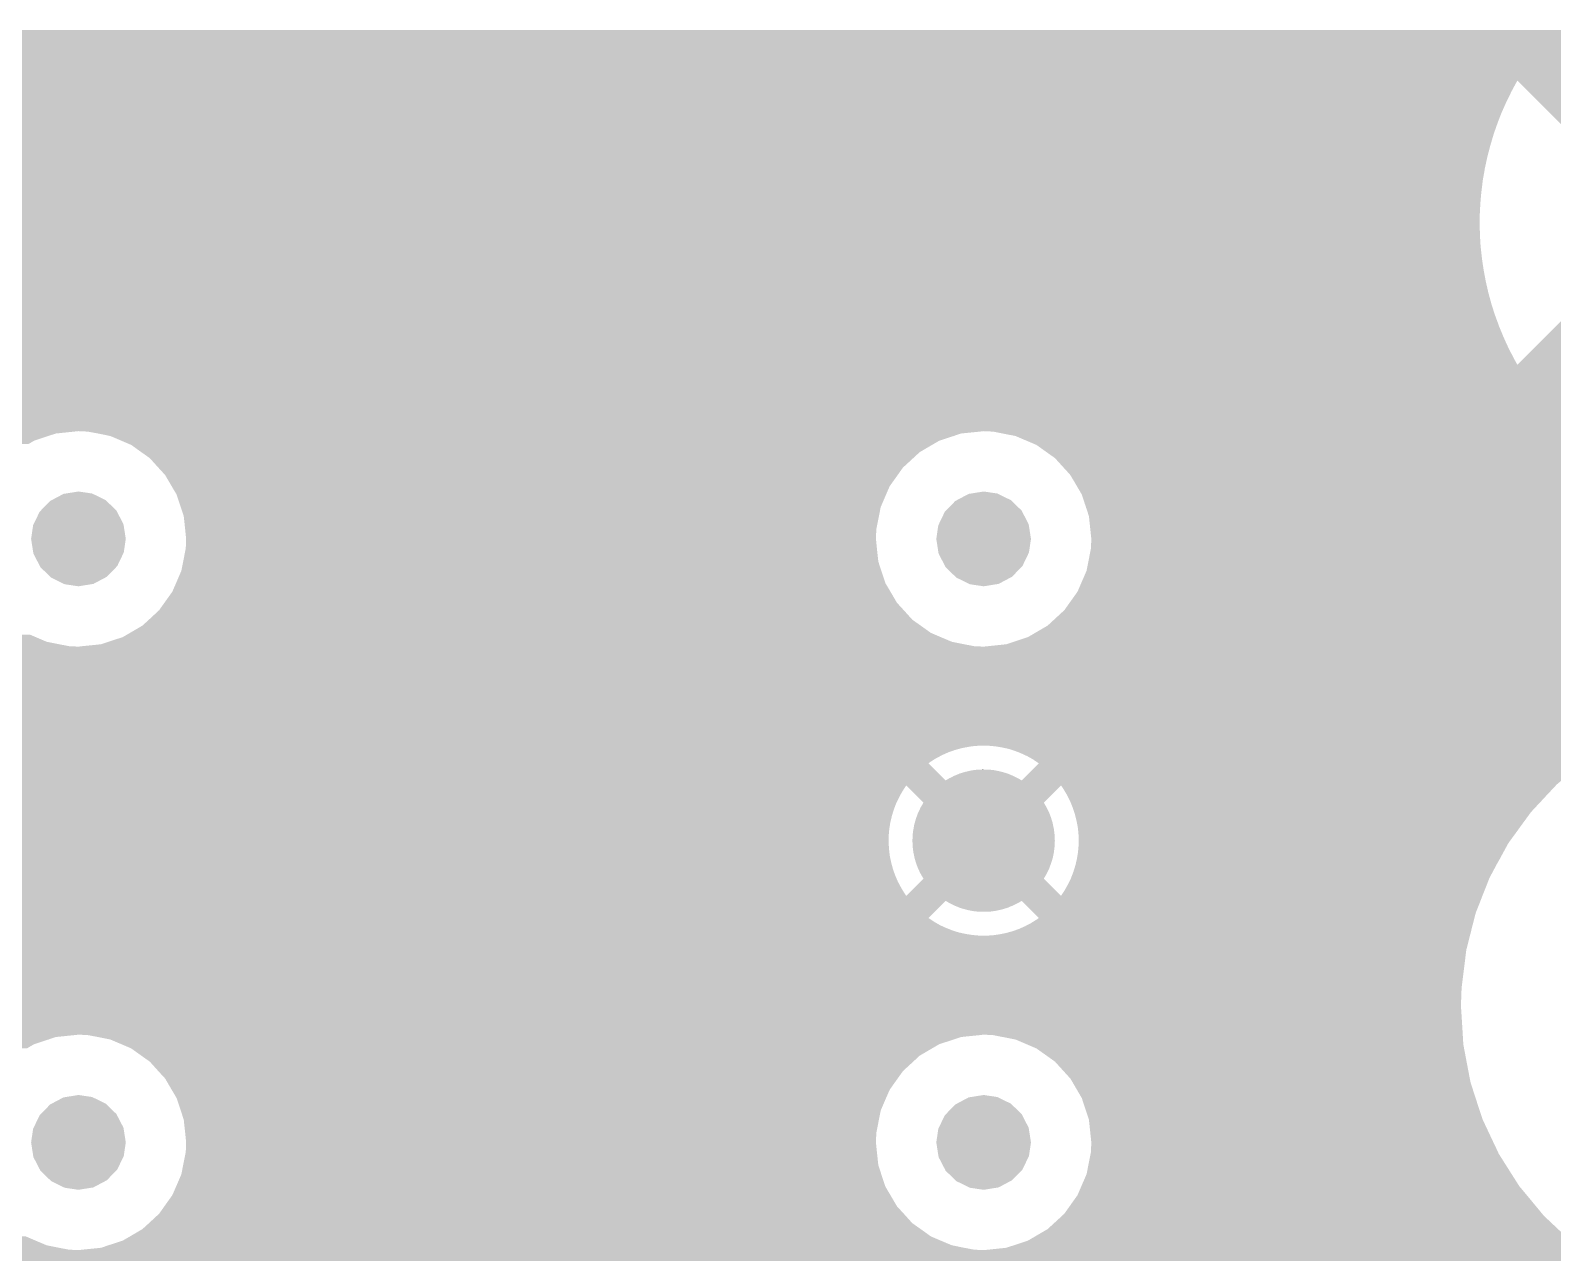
# Model space of a CAD drawing. Extents: x 295 to 953, y 10 to 290.
# Drawn here: x 717.23 to 730.05, y 140.17 to 150.48 of the extents above; entities that cross this region are included whole.
import ezdxf

# ---------------------------------------------------------------- set-up
doc = ezdxf.new("R2010")
doc.units = 0
doc.header["$LTSCALE"] = 5
doc.header["$MEASUREMENT"] = 0
doc.layers.add('FROMC1', color=7, linetype='CONTINUOUS')

msp = doc.modelspace()

# ---------------------------------------------------------------- linework, layer by layer
at = {"layer": 'FROMC1'}
for points in [[(583.018, 150.475), (583.018, 150.485), (755.738, 150.475), (755.738, 150.485)], [(635.126, 150.442), (635.104, 150.475), (755.738, 150.442), (755.738, 150.475)], [(635.155, 150.393), (635.126, 150.442), (755.738, 150.393), (755.738, 150.442)], [(635.181, 150.342), (635.155, 150.393), (755.738, 150.342), (755.738, 150.393)], [(635.202, 150.289), (635.181, 150.342), (755.738, 150.289), (755.738, 150.342)], [(635.205, 150.282), (635.202, 150.289), (755.738, 150.282), (755.738, 150.289)], [(691.682, 150.278), (691.603, 150.282), (755.738, 150.278), (755.738, 150.282)], [(691.871, 150.241), (691.682, 150.278), (755.738, 150.241), (755.738, 150.278)], [(692.047, 150.166), (691.871, 150.241), (755.738, 150.166), (755.738, 150.241)], [(692.197, 150.059), (692.047, 150.166), (755.738, 150.059), (755.738, 150.166)], [(692.203, 150.055), (692.197, 150.059), (729.749, 150.055), (729.751, 150.059)], [(692.278, 149.972), (692.203, 150.055), (729.704, 149.972), (729.749, 150.055)], [(730.223, 149.587), (729.751, 150.059), (733.47, 149.587), (733.941, 150.059)], [(692.332, 149.913), (692.278, 149.972), (729.675, 149.913), (729.704, 149.972)], [(692.35, 149.883), (692.332, 149.913), (729.66, 149.883), (729.675, 149.913)], [(692.403, 149.793), (692.35, 149.883), (729.62, 149.793), (729.66, 149.883)], [(692.429, 149.748), (692.403, 149.793), (729.602, 149.748), (729.62, 149.793)], [(692.445, 149.701), (692.429, 149.748), (729.584, 149.701), (729.602, 149.748)], [(692.475, 149.607), (692.445, 149.701), (729.551, 149.607), (729.584, 149.701)], [(692.489, 149.566), (692.475, 149.607), (729.539, 149.566), (729.551, 149.607)], [(692.495, 149.512), (692.489, 149.566), (729.523, 149.512), (729.539, 149.566)], [(692.505, 149.416), (692.495, 149.512), (729.498, 149.416), (729.523, 149.512)], [(692.509, 149.375), (692.505, 149.416), (729.489, 149.375), (729.498, 149.416)], [(692.491, 149.222), (692.506, 149.295), (729.46, 149.222), (729.473, 149.295)], [(692.506, 149.295), (692.507, 149.32), (729.473, 149.295), (729.477, 149.32)], [(692.507, 149.32), (692.509, 149.375), (729.477, 149.32), (729.489, 149.375)], [(692.472, 149.124), (692.491, 149.222), (729.448, 149.124), (729.46, 149.222)], [(692.393, 148.931), (692.434, 149.025), (729.434, 148.931), (729.439, 149.025)], [(692.434, 149.025), (692.469, 149.107), (729.439, 149.025), (729.446, 149.107)], [(692.469, 149.107), (692.472, 149.124), (729.446, 149.107), (729.448, 149.124)], [(692.344, 148.862), (692.39, 148.926), (729.433, 148.862), (729.434, 148.926)], [(692.39, 148.926), (692.393, 148.931), (729.434, 148.926), (729.434, 148.931)], [(692.269, 148.763), (692.282, 148.775), (729.435, 148.763), (729.435, 148.775)], [(692.282, 148.775), (692.344, 148.862), (729.435, 148.775), (729.433, 148.862)], [(692.005, 148.566), (692.141, 148.645), (729.452, 148.566), (729.443, 148.645)], [(692.141, 148.645), (692.161, 148.664), (729.443, 148.645), (729.441, 148.664)], [(692.161, 148.664), (692.269, 148.763), (729.441, 148.664), (729.435, 148.763)], [(691.793, 148.488), (691.975, 148.548), (729.463, 148.488), (729.454, 148.548)], [(691.975, 148.548), (692.005, 148.566), (729.454, 148.548), (729.452, 148.566)], [(670.875, 148.37), (670.843, 148.468), (729.484, 148.37), (729.466, 148.468)], [(691.603, 148.468), (691.793, 148.488), (729.466, 148.468), (729.463, 148.488)], [(670.899, 148.296), (670.875, 148.37), (729.501, 148.296), (729.484, 148.37)], [(670.901, 148.274), (670.899, 148.296), (729.506, 148.274), (729.501, 148.296)], [(670.912, 148.178), (670.901, 148.274), (729.532, 148.178), (729.506, 148.274)], [(670.919, 148.105), (670.912, 148.178), (729.555, 148.105), (729.532, 148.178)], [(729.751, 147.665), (730.223, 148.137), (733.941, 147.665), (733.47, 148.137)], [(670.909, 147.991), (670.916, 148.025), (729.596, 147.991), (729.584, 148.025)], [(670.916, 148.025), (670.918, 148.084), (729.584, 148.025), (729.562, 148.084)], [(670.918, 148.084), (670.919, 148.105), (729.562, 148.084), (729.555, 148.105)], [(670.879, 147.837), (670.891, 147.899), (729.662, 147.837), (729.634, 147.899)], [(670.891, 147.899), (670.909, 147.991), (729.634, 147.899), (729.596, 147.991)], [(670.829, 147.721), (670.867, 147.809), (729.72, 147.721), (729.675, 147.809)], [(670.867, 147.809), (670.879, 147.837), (729.675, 147.809), (729.662, 147.837)], [(670.759, 147.598), (670.789, 147.64), (755.738, 147.598), (755.738, 147.64)], [(670.789, 147.64), (670.801, 147.658), (752.546, 147.64), (752.534, 147.658)], [(670.801, 147.658), (670.803, 147.661), (752.534, 147.658), (752.532, 147.661)], [(670.803, 147.661), (670.805, 147.665), (752.532, 147.661), (752.53, 147.665)], [(670.805, 147.665), (670.829, 147.721), (729.751, 147.665), (729.72, 147.721)], [(670.636, 147.454), (670.692, 147.505), (752.733, 147.454), (752.784, 147.505)], [(670.692, 147.505), (670.759, 147.598), (752.784, 147.505), (752.877, 147.598)], [(670.759, 147.598), (670.759, 147.598), (752.877, 147.598), (752.878, 147.598)], [(670.506, 147.349), (670.542, 147.37), (752.935, 147.349), (752.882, 147.37)], [(670.542, 147.37), (670.551, 147.375), (752.882, 147.37), (752.87, 147.375)], [(670.551, 147.375), (670.572, 147.394), (752.87, 147.375), (752.83, 147.394)], [(670.572, 147.394), (670.602, 147.422), (752.83, 147.394), (752.781, 147.422)], [(670.602, 147.422), (670.636, 147.454), (752.781, 147.422), (752.733, 147.454)], [(670.203, 147.218), (670.264, 147.239), (731.101, 147.218), (731.121, 147.239)], [(670.264, 147.239), (670.385, 147.278), (755.738, 147.239), (755.738, 147.278)], [(670.385, 147.278), (670.431, 147.305), (755.738, 147.278), (755.738, 147.305)], [(670.431, 147.305), (670.432, 147.306), (753.215, 147.305), (753.158, 147.306)], [(670.432, 147.306), (670.441, 147.311), (753.158, 147.306), (753.101, 147.311)], [(670.441, 147.311), (670.456, 147.32), (753.101, 147.311), (753.045, 147.32)], [(670.456, 147.32), (670.478, 147.332), (753.045, 147.32), (752.989, 147.332)], [(670.478, 147.332), (670.506, 147.349), (752.989, 147.332), (752.935, 147.349)], [(663.844, 147.087), (663.853, 147.107), (717.447, 147.087), (717.638, 147.107)], [(663.853, 147.107), (663.892, 147.198), (730.989, 147.107), (731.081, 147.198)], [(670.013, 147.198), (670.203, 147.218), (731.081, 147.198), (731.101, 147.218)], [(717.717, 147.103), (717.638, 147.107), (725.224, 147.103), (725.258, 147.107)], [(717.803, 147.087), (717.717, 147.103), (725.067, 147.087), (725.224, 147.103)], [(725.337, 147.103), (725.258, 147.107), (730.986, 147.103), (730.989, 147.107)], [(725.526, 147.066), (725.337, 147.103), (730.949, 147.066), (730.986, 147.103)], [(663.8, 147), (663.818, 147.026), (717.219, 147), (717.264, 147.026)], [(663.818, 147.027), (663.844, 147.087), (717.265, 147.027), (717.447, 147.087)], [(663.818, 147.026), (663.818, 147.027), (717.264, 147.026), (717.265, 147.027)], [(717.906, 147.066), (717.803, 147.087), (725.005, 147.066), (725.067, 147.087)], [(717.998, 147.027), (717.906, 147.066), (724.885, 147.027), (725.005, 147.066)], [(718.082, 146.991), (717.998, 147.027), (724.823, 146.991), (724.885, 147.027)], [(718.167, 146.93), (718.082, 146.991), (724.719, 146.93), (724.823, 146.991)], [(725.702, 146.991), (725.526, 147.066), (730.873, 146.991), (730.949, 147.066)], [(725.858, 146.88), (725.702, 146.991), (730.762, 146.88), (730.873, 146.991)], [(718.238, 146.88), (718.167, 146.93), (724.665, 146.88), (724.719, 146.93)], [(718.31, 146.8), (718.238, 146.88), (724.578, 146.8), (724.665, 146.88)], [(725.961, 146.767), (725.858, 146.88), (730.649, 146.767), (730.762, 146.88)], [(718.367, 146.738), (718.31, 146.8), (724.534, 146.738), (724.578, 146.8)], [(718.422, 146.644), (718.367, 146.738), (724.467, 146.644), (724.534, 146.738)], [(725.987, 146.738), (725.961, 146.767), (730.702, 146.738), (730.649, 146.767)], [(725.998, 146.719), (725.987, 146.738), (730.736, 146.719), (730.702, 146.738)], [(726.024, 146.676), (725.998, 146.719), (730.825, 146.676), (730.736, 146.719)], [(717.532, 146.582), (717.638, 146.599), (717.753, 146.582), (717.638, 146.599)], [(718.464, 146.573), (718.422, 146.644), (724.436, 146.573), (724.467, 146.644)], [(725.152, 146.582), (725.258, 146.599), (725.373, 146.582), (725.258, 146.599)], [(726.047, 146.636), (726.024, 146.676), (730.916, 146.636), (730.825, 146.676)], [(726.069, 146.599), (726.047, 146.636), (731.008, 146.599), (730.916, 146.636)], [(726.084, 146.573), (726.069, 146.599), (731.084, 146.573), (731.008, 146.599)], [(717.32, 146.438), (717.4, 146.52), (717.958, 146.438), (717.873, 146.52)], [(717.4, 146.52), (717.412, 146.526), (717.873, 146.52), (717.867, 146.526)], [(717.412, 146.526), (717.512, 146.579), (717.867, 146.526), (717.759, 146.579)], [(717.512, 146.579), (717.532, 146.582), (717.759, 146.579), (717.753, 146.582)], [(718.499, 146.468), (718.464, 146.573), (724.391, 146.468), (724.436, 146.573)], [(718.524, 146.391), (718.499, 146.468), (724.376, 146.391), (724.391, 146.468)], [(724.94, 146.438), (725.02, 146.52), (725.578, 146.438), (725.493, 146.52)], [(725.02, 146.52), (725.032, 146.526), (725.493, 146.52), (725.487, 146.526)], [(725.032, 146.526), (725.132, 146.579), (725.487, 146.526), (725.379, 146.579)], [(725.132, 146.579), (725.152, 146.582), (725.379, 146.579), (725.373, 146.582)], [(726.086, 146.567), (726.084, 146.573), (731.101, 146.567), (731.084, 146.573)], [(726.096, 146.538), (726.086, 146.567), (731.196, 146.538), (731.101, 146.567)], [(726.104, 146.513), (726.096, 146.538), (731.292, 146.513), (731.196, 146.538)], [(726.11, 146.493), (726.104, 146.513), (731.389, 146.493), (731.292, 146.513)], [(726.116, 146.476), (726.11, 146.493), (731.486, 146.476), (731.389, 146.493)], [(726.12, 146.463), (726.116, 146.476), (731.585, 146.463), (731.486, 146.476)], [(726.123, 146.454), (726.12, 146.463), (731.683, 146.454), (731.585, 146.463)], [(717.261, 146.325), (717.311, 146.429), (718.016, 146.325), (717.962, 146.429)], [(717.311, 146.429), (717.32, 146.438), (717.962, 146.429), (717.958, 146.438)], [(718.536, 146.28), (718.524, 146.391), (724.354, 146.28), (724.376, 146.391)], [(724.881, 146.325), (724.931, 146.429), (725.636, 146.325), (725.582, 146.429)], [(724.931, 146.429), (724.94, 146.438), (725.582, 146.429), (725.578, 146.438)], [(726.125, 146.45), (726.123, 146.454), (731.782, 146.45), (731.683, 146.454)], [(726.125, 146.449), (726.125, 146.45), (731.881, 146.449), (731.782, 146.45)], [(726.144, 146.391), (726.125, 146.449), (755.738, 146.391), (755.738, 146.449)], [(726.164, 146.2), (726.144, 146.391), (755.738, 146.2), (755.738, 146.391)], [(717.239, 146.2), (717.256, 146.315), (718.036, 146.2), (718.018, 146.315)], [(717.256, 146.315), (717.261, 146.325), (718.018, 146.315), (718.016, 146.325)], [(718.544, 146.2), (718.536, 146.28), (724.351, 146.2), (724.354, 146.28)], [(724.859, 146.2), (724.876, 146.315), (725.656, 146.2), (725.638, 146.315)], [(724.876, 146.315), (724.881, 146.325), (725.638, 146.315), (725.636, 146.325)], [(717.257, 146.085), (717.239, 146.2), (718.019, 146.085), (718.036, 146.2)], [(717.259, 146.075), (717.257, 146.085), (718.014, 146.075), (718.019, 146.085)], [(717.313, 145.971), (717.259, 146.075), (717.964, 145.971), (718.014, 146.075)], [(718.519, 146.009), (718.541, 146.12), (724.371, 146.009), (724.359, 146.12)], [(718.541, 146.12), (718.544, 146.2), (724.359, 146.12), (724.351, 146.2)], [(724.877, 146.085), (724.859, 146.2), (725.639, 146.085), (725.656, 146.2)], [(724.879, 146.075), (724.877, 146.085), (725.634, 146.075), (725.639, 146.085)], [(724.933, 145.971), (724.879, 146.075), (725.584, 145.971), (725.634, 146.075)], [(726.124, 145.932), (726.161, 146.12), (755.738, 145.932), (755.738, 146.12)], [(726.161, 146.12), (726.164, 146.2), (755.738, 146.12), (755.738, 146.2)], [(717.317, 145.962), (717.313, 145.971), (717.955, 145.962), (717.964, 145.971)], [(717.402, 145.88), (717.317, 145.962), (717.875, 145.88), (717.955, 145.962)], [(718.504, 145.932), (718.519, 146.009), (724.396, 145.932), (724.371, 146.009)], [(724.937, 145.962), (724.933, 145.971), (725.575, 145.962), (725.584, 145.971)], [(725.022, 145.88), (724.937, 145.962), (725.495, 145.88), (725.575, 145.962)], [(717.408, 145.874), (717.402, 145.88), (717.863, 145.874), (717.875, 145.88)], [(717.516, 145.821), (717.408, 145.874), (717.763, 145.821), (717.863, 145.874)], [(717.523, 145.818), (717.516, 145.821), (717.743, 145.818), (717.763, 145.821)], [(717.638, 145.801), (717.523, 145.818), (717.638, 145.801), (717.743, 145.818)], [(718.428, 145.756), (718.459, 145.827), (724.473, 145.756), (724.431, 145.827)], [(718.459, 145.827), (718.504, 145.932), (724.431, 145.827), (724.396, 145.932)], [(725.028, 145.874), (725.022, 145.88), (725.483, 145.874), (725.495, 145.88)], [(725.136, 145.821), (725.028, 145.874), (725.383, 145.821), (725.483, 145.874)], [(725.143, 145.818), (725.136, 145.821), (725.363, 145.818), (725.383, 145.821)], [(725.258, 145.801), (725.143, 145.818), (725.258, 145.801), (725.363, 145.818)], [(726.048, 145.756), (726.124, 145.932), (755.738, 145.756), (755.738, 145.932)], [(718.361, 145.662), (718.428, 145.756), (724.528, 145.662), (724.473, 145.756)], [(725.937, 145.6), (726.048, 145.756), (755.738, 145.6), (755.738, 145.756)], [(718.231, 145.52), (718.317, 145.6), (724.657, 145.52), (724.585, 145.6)], [(718.317, 145.6), (718.361, 145.662), (724.585, 145.6), (724.528, 145.662)], [(725.796, 145.47), (725.937, 145.6), (755.738, 145.47), (755.738, 145.6)], [(718.072, 145.409), (718.176, 145.47), (724.813, 145.409), (724.728, 145.47)], [(718.176, 145.47), (718.231, 145.52), (724.728, 145.47), (724.657, 145.52)], [(725.63, 145.373), (725.796, 145.47), (755.738, 145.373), (755.738, 145.47)], [(659.891, 145.362), (659.869, 145.395), (717.304, 145.362), (717.228, 145.395)], [(659.908, 145.334), (659.891, 145.362), (717.37, 145.334), (717.304, 145.362)], [(659.92, 145.313), (659.908, 145.334), (717.476, 145.313), (717.37, 145.334)], [(659.928, 145.297), (659.92, 145.313), (717.558, 145.297), (717.476, 145.313)], [(717.671, 145.297), (717.828, 145.313), (725.178, 145.297), (725.093, 145.313)], [(717.828, 145.313), (717.89, 145.334), (725.093, 145.313), (724.99, 145.334)], [(717.89, 145.334), (718.01, 145.373), (724.99, 145.334), (724.897, 145.373)], [(718.01, 145.373), (718.072, 145.409), (724.897, 145.373), (724.813, 145.409)], [(725.258, 145.293), (725.448, 145.313), (755.738, 145.293), (755.738, 145.313)], [(725.448, 145.313), (725.63, 145.373), (755.738, 145.313), (755.738, 145.373)], [(659.93, 145.293), (659.928, 145.297), (717.638, 145.293), (717.558, 145.297)], [(659.946, 145.262), (659.93, 145.293), (755.738, 145.262), (755.738, 145.293)], [(659.967, 145.209), (659.946, 145.262), (755.738, 145.209), (755.738, 145.262)], [(659.985, 145.155), (659.967, 145.209), (755.738, 145.155), (755.738, 145.209)], [(717.638, 145.293), (717.671, 145.297), (725.258, 145.293), (725.178, 145.297)], [(659.999, 145.1), (659.985, 145.155), (755.738, 145.1), (755.738, 145.155)], [(660.01, 145.044), (659.999, 145.1), (755.738, 145.044), (755.738, 145.1)], [(660.016, 144.987), (660.01, 145.044), (755.738, 144.987), (755.738, 145.044)], [(660.018, 144.93), (660.016, 144.987), (755.738, 144.93), (755.738, 144.987)], [(660.017, 144.891), (660.018, 144.93), (755.738, 144.891), (755.738, 144.93)], [(660.003, 144.777), (660.009, 144.813), (731.336, 144.777), (731.524, 144.813)], [(660.009, 144.813), (660.012, 144.833), (731.524, 144.813), (731.846, 144.833)], [(660.012, 144.834), (660.017, 144.891), (755.738, 144.834), (755.738, 144.891)], [(660.012, 144.833), (660.012, 144.834), (755.738, 144.833), (755.738, 144.834)], [(659.968, 144.653), (659.973, 144.667), (730.899, 144.653), (730.944, 144.667)], [(659.973, 144.667), (659.99, 144.722), (730.944, 144.667), (731.112, 144.722)], [(659.99, 144.722), (659.997, 144.753), (731.112, 144.722), (731.207, 144.753)], [(659.997, 144.753), (660.003, 144.777), (731.207, 144.753), (731.336, 144.777)], [(659.93, 144.567), (659.953, 144.614), (730.717, 144.567), (730.818, 144.614)], [(659.953, 144.614), (659.968, 144.653), (730.818, 144.614), (730.899, 144.653)], [(713.907, 144.563), (713.828, 144.567), (730.709, 144.563), (730.717, 144.567)], [(714.096, 144.526), (713.907, 144.563), (730.631, 144.526), (730.709, 144.563)], [(714.122, 144.515), (714.096, 144.526), (730.607, 144.515), (730.631, 144.526)], [(714.25, 144.46), (714.122, 144.515), (730.52, 144.46), (730.607, 144.515)], [(714.258, 144.457), (714.25, 144.46), (725.183, 144.457), (725.24, 144.46)], [(714.272, 144.451), (714.258, 144.457), (725.137, 144.451), (725.183, 144.457)], [(714.273, 144.449), (714.272, 144.451), (725.127, 144.449), (725.137, 144.451)], [(714.289, 144.438), (714.273, 144.449), (725.071, 144.438), (725.127, 144.449)], [(714.311, 144.423), (714.289, 144.438), (725.016, 144.423), (725.071, 144.438)], [(714.338, 144.404), (714.311, 144.423), (724.962, 144.404), (725.016, 144.423)], [(725.297, 144.459), (725.24, 144.46), (730.519, 144.459), (730.52, 144.46)], [(725.354, 144.454), (725.297, 144.459), (730.511, 144.454), (730.519, 144.459)], [(725.41, 144.445), (725.354, 144.454), (730.497, 144.445), (730.511, 144.454)], [(725.466, 144.433), (725.41, 144.445), (730.477, 144.433), (730.497, 144.445)], [(725.52, 144.416), (725.466, 144.433), (730.451, 144.416), (730.477, 144.433)], [(725.573, 144.395), (725.52, 144.416), (730.418, 144.395), (730.451, 144.416)], [(714.37, 144.381), (714.338, 144.404), (724.91, 144.381), (724.962, 144.404)], [(714.408, 144.354), (714.37, 144.381), (724.859, 144.354), (724.91, 144.381)], [(714.428, 144.34), (714.408, 144.354), (724.836, 144.34), (724.859, 144.354)], [(714.442, 144.324), (714.428, 144.34), (724.811, 144.324), (724.836, 144.34)], [(714.454, 144.311), (714.442, 144.324), (724.793, 144.311), (724.811, 144.324)], [(714.557, 144.198), (714.454, 144.311), (724.906, 144.198), (724.793, 144.311)], [(725.625, 144.371), (725.573, 144.395), (730.38, 144.371), (730.418, 144.395)], [(725.578, 144.167), (725.722, 144.311), (730.123, 144.167), (730.298, 144.311)], [(725.675, 144.343), (725.625, 144.371), (730.336, 144.343), (730.38, 144.371)], [(725.676, 144.342), (725.675, 144.343), (730.334, 144.342), (730.336, 144.343)], [(725.722, 144.311), (725.676, 144.342), (730.298, 144.311), (730.334, 144.342)], [(714.576, 144.167), (714.557, 144.198), (724.937, 144.167), (724.906, 144.198)], [(714.594, 144.136), (714.576, 144.167), (730.086, 144.136), (730.123, 144.167)], [(714.576, 144.167), (714.576, 144.167), (724.938, 144.167), (724.937, 144.167)], [(724.938, 144.167), (724.966, 144.184), (725.578, 144.167), (725.548, 144.184)], [(724.966, 144.184), (724.981, 144.191), (725.548, 144.184), (725.535, 144.191)], [(724.981, 144.191), (725.01, 144.206), (725.535, 144.191), (725.504, 144.206)], [(725.01, 144.206), (725.026, 144.212), (725.504, 144.206), (725.49, 144.212)], [(725.026, 144.212), (725.056, 144.225), (725.49, 144.212), (725.458, 144.225)], [(725.056, 144.225), (725.073, 144.23), (725.458, 144.225), (725.444, 144.23)], [(725.073, 144.23), (725.103, 144.239), (725.444, 144.23), (725.41, 144.239)], [(725.103, 144.239), (725.121, 144.243), (725.41, 144.239), (725.396, 144.243)], [(725.121, 144.243), (725.151, 144.25), (725.396, 144.243), (725.361, 144.25)], [(725.151, 144.25), (725.17, 144.253), (725.361, 144.25), (725.348, 144.253)], [(725.17, 144.253), (725.2, 144.257), (725.348, 144.253), (725.311, 144.257)], [(725.2, 144.257), (725.224, 144.258), (725.311, 144.257), (725.299, 144.258)], [(725.224, 144.258), (725.25, 144.259), (725.299, 144.258), (725.25, 144.259)], [(714.6, 144.125), (714.594, 144.136), (730.075, 144.125), (730.086, 144.136)], [(714.628, 144.077), (714.6, 144.125), (724.575, 144.077), (724.606, 144.125)], [(714.654, 144.033), (714.628, 144.077), (724.55, 144.033), (724.575, 144.077)], [(714.656, 144.027), (714.654, 144.033), (724.547, 144.027), (724.55, 144.033)], [(714.673, 143.976), (714.656, 144.027), (724.522, 143.976), (724.547, 144.027)], [(724.751, 143.98), (724.606, 144.125), (725.764, 143.98), (725.909, 144.125)], [(725.931, 144.092), (725.909, 144.125), (730.044, 144.092), (730.075, 144.125)], [(725.96, 144.043), (725.931, 144.092), (729.998, 144.043), (730.044, 144.092)], [(725.986, 143.992), (725.96, 144.043), (729.951, 143.992), (729.998, 144.043)], [(714.69, 143.923), (714.673, 143.976), (724.502, 143.923), (724.522, 143.976)], [(714.708, 143.868), (714.69, 143.923), (724.485, 143.868), (724.502, 143.923)], [(724.705, 143.893), (724.709, 143.9), (725.81, 143.893), (725.807, 143.9)], [(724.709, 143.9), (724.726, 143.937), (725.807, 143.9), (725.789, 143.937)], [(724.726, 143.937), (724.73, 143.944), (725.789, 143.937), (725.785, 143.944)], [(724.73, 143.944), (724.751, 143.98), (725.785, 143.944), (725.764, 143.98)], [(726.007, 143.939), (725.986, 143.992), (729.901, 143.939), (729.951, 143.992)], [(726.02, 143.9), (726.007, 143.939), (729.865, 143.9), (729.901, 143.939)], [(726.025, 143.885), (726.02, 143.9), (729.854, 143.885), (729.865, 143.9)], [(714.714, 143.851), (714.708, 143.868), (724.481, 143.851), (724.485, 143.868)], [(714.718, 143.813), (714.714, 143.851), (724.472, 143.813), (724.481, 143.851)], [(714.724, 143.756), (714.718, 143.813), (724.463, 143.756), (724.472, 143.813)], [(724.667, 143.758), (724.674, 143.799), (725.849, 143.758), (725.84, 143.799)], [(724.674, 143.799), (724.677, 143.807), (725.84, 143.799), (725.839, 143.807)], [(724.677, 143.807), (724.688, 143.846), (725.839, 143.807), (725.827, 143.846)], [(724.688, 143.846), (724.691, 143.854), (725.827, 143.846), (725.825, 143.854)], [(724.691, 143.854), (724.705, 143.893), (725.825, 143.854), (725.81, 143.893)], [(726.039, 143.83), (726.025, 143.885), (729.814, 143.83), (729.854, 143.885)], [(726.05, 143.774), (726.039, 143.83), (729.773, 143.774), (729.814, 143.83)], [(726.056, 143.717), (726.05, 143.774), (729.732, 143.717), (729.773, 143.774)], [(714.73, 143.699), (714.724, 143.756), (724.458, 143.699), (724.463, 143.756)], [(714.734, 143.66), (714.73, 143.699), (724.458, 143.66), (724.458, 143.699)], [(714.731, 143.586), (714.734, 143.642), (724.461, 143.586), (724.458, 143.642)], [(714.734, 143.642), (714.734, 143.66), (724.458, 143.642), (724.458, 143.66)], [(724.658, 143.66), (724.66, 143.701), (725.857, 143.66), (725.855, 143.701)], [(724.66, 143.619), (724.658, 143.66), (725.856, 143.619), (725.857, 143.66)], [(724.66, 143.709), (724.665, 143.75), (725.855, 143.709), (725.85, 143.75)], [(724.66, 143.701), (724.66, 143.709), (725.855, 143.701), (725.855, 143.709)], [(724.665, 143.75), (724.667, 143.758), (725.85, 143.75), (725.849, 143.758)], [(726.058, 143.66), (726.056, 143.717), (729.69, 143.66), (729.732, 143.717)], [(726.057, 143.639), (726.058, 143.66), (729.675, 143.639), (729.69, 143.66)], [(726.057, 143.621), (726.057, 143.639), (729.665, 143.621), (729.675, 143.639)], [(714.71, 143.473), (714.721, 143.529), (724.48, 143.473), (724.468, 143.529)], [(714.721, 143.529), (714.731, 143.58), (724.468, 143.529), (724.462, 143.58)], [(714.731, 143.58), (714.731, 143.586), (724.462, 143.58), (724.461, 143.586)], [(724.66, 143.611), (724.66, 143.619), (725.855, 143.611), (725.856, 143.619)], [(724.665, 143.57), (724.66, 143.611), (725.85, 143.57), (725.855, 143.611)], [(724.666, 143.562), (724.665, 143.57), (725.849, 143.562), (725.85, 143.57)], [(724.675, 143.521), (724.666, 143.562), (725.841, 143.521), (725.849, 143.562)], [(724.676, 143.513), (724.675, 143.521), (725.839, 143.513), (725.841, 143.521)], [(724.688, 143.474), (724.676, 143.513), (725.827, 143.474), (725.839, 143.513)], [(726.043, 143.507), (726.052, 143.564), (729.603, 143.507), (729.634, 143.564)], [(726.052, 143.564), (726.057, 143.621), (729.634, 143.564), (729.665, 143.621)], [(714.682, 143.365), (714.694, 143.392), (724.514, 143.365), (724.504, 143.392)], [(714.694, 143.392), (714.699, 143.418), (724.504, 143.392), (724.495, 143.418)], [(714.699, 143.418), (714.71, 143.473), (724.495, 143.418), (724.48, 143.473)], [(724.69, 143.466), (724.688, 143.474), (725.824, 143.466), (725.827, 143.474)], [(724.705, 143.427), (724.69, 143.466), (725.81, 143.427), (725.824, 143.466)], [(724.708, 143.42), (724.705, 143.427), (725.807, 143.42), (725.81, 143.427)], [(724.726, 143.383), (724.708, 143.42), (725.789, 143.383), (725.807, 143.42)], [(724.73, 143.376), (724.726, 143.383), (725.785, 143.376), (725.789, 143.383)], [(725.997, 143.355), (726.013, 143.397), (729.52, 143.355), (729.543, 143.397)], [(726.013, 143.397), (726.03, 143.452), (729.543, 143.397), (729.572, 143.452)], [(726.03, 143.452), (726.043, 143.507), (729.572, 143.452), (729.603, 143.507)], [(714.618, 143.216), (714.638, 143.262), (724.592, 143.216), (724.564, 143.262)], [(714.638, 143.262), (714.66, 143.312), (724.564, 143.262), (724.537, 143.312)], [(714.66, 143.312), (714.682, 143.365), (724.537, 143.312), (724.514, 143.365)], [(724.606, 143.195), (724.751, 143.34), (725.909, 143.195), (725.764, 143.34)], [(724.751, 143.34), (724.73, 143.376), (725.764, 143.34), (725.785, 143.376)], [(725.94, 143.243), (725.968, 143.293), (729.475, 143.243), (729.495, 143.293)], [(725.968, 143.293), (725.993, 143.344), (729.495, 143.293), (729.515, 143.344)], [(725.993, 143.344), (725.997, 143.355), (729.515, 143.344), (729.52, 143.355)], [(714.507, 143.06), (714.574, 143.153), (724.844, 143.06), (724.937, 143.153)], [(714.574, 143.153), (714.604, 143.195), (729.44, 143.153), (729.456, 143.195)], [(714.574, 143.153), (714.574, 143.153), (724.937, 143.153), (724.938, 143.153)], [(714.604, 143.195), (714.616, 143.213), (724.606, 143.195), (724.594, 143.213)], [(714.616, 143.213), (714.618, 143.216), (724.594, 143.213), (724.592, 143.216)], [(724.967, 143.136), (724.938, 143.153), (725.549, 143.136), (725.578, 143.153)], [(724.98, 143.129), (724.967, 143.136), (725.534, 143.129), (725.549, 143.136)], [(725.011, 143.114), (724.98, 143.129), (725.505, 143.114), (725.534, 143.129)], [(725.676, 143.055), (725.578, 143.153), (729.401, 143.055), (729.44, 143.153)], [(725.909, 143.195), (725.94, 143.243), (729.456, 143.195), (729.475, 143.243)], [(714.417, 142.977), (714.451, 143.009), (724.841, 142.977), (724.793, 143.009)], [(714.451, 143.009), (714.507, 143.06), (724.793, 143.009), (724.844, 143.06)], [(725.025, 143.108), (725.011, 143.114), (725.489, 143.108), (725.505, 143.114)], [(725.057, 143.095), (725.025, 143.108), (725.459, 143.095), (725.489, 143.108)], [(725.071, 143.09), (725.057, 143.095), (725.442, 143.09), (725.459, 143.095)], [(725.105, 143.081), (725.071, 143.09), (725.412, 143.081), (725.442, 143.09)], [(725.119, 143.077), (725.105, 143.081), (725.394, 143.077), (725.412, 143.081)], [(725.154, 143.07), (725.119, 143.077), (725.364, 143.07), (725.394, 143.077)], [(725.167, 143.067), (725.154, 143.07), (725.345, 143.067), (725.364, 143.07)], [(725.204, 143.063), (725.167, 143.067), (725.315, 143.063), (725.345, 143.067)], [(725.216, 143.062), (725.204, 143.063), (725.291, 143.062), (725.315, 143.063)], [(725.265, 143.061), (725.216, 143.062), (725.265, 143.061), (725.291, 143.062)], [(725.722, 143.009), (725.676, 143.055), (729.389, 143.009), (729.401, 143.055)], [(725.704, 142.996), (725.722, 143.009), (729.386, 142.996), (729.389, 143.009)], [(714.256, 142.866), (714.271, 142.875), (725.161, 142.866), (725.105, 142.875)], [(714.271, 142.875), (714.293, 142.887), (725.105, 142.875), (725.049, 142.887)], [(714.293, 142.887), (714.321, 142.904), (725.049, 142.887), (724.995, 142.904)], [(714.321, 142.904), (714.357, 142.925), (724.995, 142.904), (724.942, 142.925)], [(714.357, 142.925), (714.366, 142.93), (724.942, 142.925), (724.93, 142.93)], [(714.366, 142.93), (714.387, 142.949), (724.93, 142.93), (724.89, 142.949)], [(714.387, 142.949), (714.417, 142.977), (724.89, 142.949), (724.841, 142.977)], [(725.332, 142.863), (725.389, 142.871), (729.352, 142.863), (729.354, 142.871)], [(725.389, 142.871), (725.444, 142.882), (729.354, 142.871), (729.357, 142.882)], [(725.444, 142.882), (725.499, 142.897), (729.357, 142.882), (729.361, 142.897)], [(725.499, 142.897), (725.553, 142.916), (729.361, 142.897), (729.365, 142.916)], [(725.553, 142.916), (725.605, 142.939), (729.365, 142.916), (729.371, 142.939)], [(725.605, 142.939), (725.656, 142.966), (729.371, 142.939), (729.378, 142.966)], [(725.656, 142.966), (725.704, 142.996), (729.378, 142.966), (729.386, 142.996)], [(673.386, 142.742), (673.382, 142.753), (729.321, 142.742), (729.324, 142.753)], [(673.439, 142.581), (673.386, 142.742), (729.301, 142.581), (729.321, 142.742)], [(713.828, 142.753), (714.018, 142.773), (729.324, 142.753), (729.329, 142.773)], [(714.018, 142.773), (714.2, 142.833), (729.329, 142.773), (729.344, 142.833)], [(714.2, 142.833), (714.246, 142.86), (729.344, 142.833), (729.351, 142.86)], [(714.246, 142.86), (714.247, 142.861), (725.275, 142.86), (725.218, 142.861)], [(714.247, 142.861), (714.256, 142.866), (725.218, 142.861), (725.161, 142.866)], [(725.275, 142.86), (725.332, 142.863), (729.351, 142.86), (729.352, 142.863)], [(673.456, 142.421), (673.439, 142.581), (729.281, 142.421), (729.301, 142.581)], [(673.459, 142.39), (673.456, 142.421), (729.28, 142.39), (729.281, 142.421)], [(673.456, 142.31), (673.459, 142.39), (729.277, 142.31), (729.28, 142.39)], [(673.419, 142.122), (673.447, 142.263), (729.285, 142.122), (729.276, 142.263)], [(673.447, 142.263), (673.456, 142.31), (729.276, 142.263), (729.277, 142.31)], [(673.378, 142.027), (673.419, 142.122), (729.291, 142.027), (729.285, 142.122)], [(706.287, 142.023), (706.208, 142.027), (717.604, 142.023), (717.638, 142.027)], [(706.373, 142.007), (706.287, 142.023), (717.447, 142.007), (717.604, 142.023)], [(706.476, 141.986), (706.373, 142.007), (717.385, 141.986), (717.447, 142.007)], [(706.568, 141.947), (706.476, 141.986), (717.265, 141.947), (717.385, 141.986)], [(717.717, 142.023), (717.638, 142.027), (725.224, 142.023), (725.258, 142.027)], [(717.803, 142.007), (717.717, 142.023), (725.067, 142.007), (725.224, 142.023)], [(717.906, 141.986), (717.803, 142.007), (725.005, 141.986), (725.067, 142.007)], [(717.998, 141.947), (717.906, 141.986), (724.885, 141.947), (725.005, 141.986)], [(725.337, 142.023), (725.258, 142.027), (729.291, 142.023), (729.291, 142.027)], [(725.526, 141.986), (725.337, 142.023), (729.293, 141.986), (729.291, 142.023)], [(725.632, 141.941), (725.526, 141.986), (729.296, 141.941), (729.293, 141.986)], [(706.652, 141.911), (706.568, 141.947), (717.203, 141.911), (717.265, 141.947)], [(718.082, 141.911), (717.998, 141.947), (724.823, 141.911), (724.885, 141.947)], [(718.167, 141.85), (718.082, 141.911), (724.719, 141.85), (724.823, 141.911)], [(718.238, 141.8), (718.167, 141.85), (724.665, 141.8), (724.719, 141.85)], [(725.702, 141.911), (725.632, 141.941), (729.302, 141.911), (729.296, 141.941)], [(725.858, 141.8), (725.702, 141.911), (729.323, 141.8), (729.302, 141.911)], [(718.31, 141.72), (718.238, 141.8), (724.578, 141.72), (724.665, 141.8)], [(718.367, 141.658), (718.31, 141.72), (724.534, 141.658), (724.578, 141.72)], [(725.987, 141.658), (725.858, 141.8), (729.35, 141.658), (729.323, 141.8)], [(718.422, 141.564), (718.367, 141.658), (724.467, 141.564), (724.534, 141.658)], [(726.008, 141.623), (725.987, 141.658), (729.357, 141.623), (729.35, 141.658)], [(726.084, 141.493), (726.008, 141.623), (729.399, 141.493), (729.357, 141.623)], [(717.412, 141.446), (717.512, 141.499), (717.867, 141.446), (717.759, 141.499)], [(717.512, 141.499), (717.532, 141.502), (717.759, 141.499), (717.753, 141.502)], [(717.532, 141.502), (717.638, 141.519), (717.753, 141.502), (717.638, 141.519)], [(718.464, 141.493), (718.422, 141.564), (724.436, 141.493), (724.467, 141.564)], [(718.499, 141.388), (718.464, 141.493), (724.391, 141.388), (724.436, 141.493)], [(725.032, 141.446), (725.132, 141.499), (725.487, 141.446), (725.379, 141.499)], [(725.132, 141.499), (725.152, 141.502), (725.379, 141.499), (725.373, 141.502)], [(725.152, 141.502), (725.258, 141.519), (725.373, 141.502), (725.258, 141.519)], [(726.142, 141.316), (726.084, 141.493), (729.457, 141.316), (729.399, 141.493)], [(717.261, 141.245), (717.311, 141.349), (718.016, 141.245), (717.962, 141.349)], [(717.311, 141.349), (717.32, 141.358), (717.962, 141.349), (717.958, 141.358)], [(717.32, 141.358), (717.4, 141.44), (717.958, 141.358), (717.873, 141.44)], [(717.4, 141.44), (717.412, 141.446), (717.873, 141.44), (717.867, 141.446)], [(718.524, 141.311), (718.499, 141.388), (724.376, 141.311), (724.391, 141.388)], [(724.881, 141.245), (724.931, 141.349), (725.636, 141.245), (725.582, 141.349)], [(724.931, 141.349), (724.94, 141.358), (725.582, 141.349), (725.578, 141.358)], [(724.94, 141.358), (725.02, 141.44), (725.578, 141.358), (725.493, 141.44)], [(725.02, 141.44), (725.032, 141.446), (725.493, 141.44), (725.487, 141.446)], [(717.239, 141.12), (717.256, 141.235), (718.036, 141.12), (718.018, 141.235)], [(717.256, 141.235), (717.261, 141.245), (718.018, 141.235), (718.016, 141.245)], [(718.536, 141.2), (718.524, 141.311), (724.354, 141.2), (724.376, 141.311)], [(724.859, 141.12), (724.876, 141.235), (725.656, 141.12), (725.638, 141.235)], [(724.876, 141.235), (724.881, 141.245), (725.638, 141.235), (725.636, 141.245)], [(726.144, 141.311), (726.142, 141.316), (729.459, 141.311), (729.457, 141.316)], [(726.164, 141.12), (726.144, 141.311), (729.549, 141.12), (729.459, 141.311)], [(717.257, 141.005), (717.239, 141.12), (718.019, 141.005), (718.036, 141.12)], [(718.544, 141.12), (718.536, 141.2), (724.351, 141.12), (724.354, 141.2)], [(718.541, 141.04), (718.544, 141.12), (724.359, 141.04), (724.351, 141.12)], [(724.877, 141.005), (724.859, 141.12), (725.639, 141.005), (725.656, 141.12)], [(726.161, 141.04), (726.164, 141.12), (729.587, 141.04), (729.549, 141.12)], [(717.259, 140.995), (717.257, 141.005), (718.014, 140.995), (718.019, 141.005)], [(717.313, 140.891), (717.259, 140.995), (717.964, 140.891), (718.014, 140.995)], [(718.519, 140.929), (718.541, 141.04), (724.371, 140.929), (724.359, 141.04)], [(724.879, 140.995), (724.877, 141.005), (725.634, 140.995), (725.639, 141.005)], [(724.933, 140.891), (724.879, 140.995), (725.584, 140.891), (725.634, 140.995)], [(726.124, 140.852), (726.158, 141.024), (729.703, 140.852), (729.594, 141.024)], [(726.158, 141.024), (726.161, 141.04), (729.594, 141.024), (729.587, 141.04)], [(717.317, 140.882), (717.313, 140.891), (717.955, 140.882), (717.964, 140.891)], [(717.402, 140.8), (717.317, 140.882), (717.875, 140.8), (717.955, 140.882)], [(718.459, 140.747), (718.504, 140.852), (724.431, 140.747), (724.396, 140.852)], [(718.504, 140.852), (718.519, 140.929), (724.396, 140.852), (724.371, 140.929)], [(724.937, 140.882), (724.933, 140.891), (725.575, 140.882), (725.584, 140.891)], [(725.022, 140.8), (724.937, 140.882), (725.495, 140.8), (725.575, 140.882)], [(726.08, 140.751), (726.124, 140.852), (729.767, 140.751), (729.703, 140.852)], [(717.408, 140.794), (717.402, 140.8), (717.863, 140.794), (717.875, 140.8)], [(717.516, 140.741), (717.408, 140.794), (717.763, 140.741), (717.863, 140.794)], [(717.523, 140.738), (717.516, 140.741), (717.743, 140.738), (717.763, 140.741)], [(717.638, 140.721), (717.523, 140.738), (717.638, 140.721), (717.743, 140.738)], [(718.428, 140.676), (718.459, 140.747), (724.473, 140.676), (724.431, 140.747)], [(725.028, 140.794), (725.022, 140.8), (725.483, 140.794), (725.495, 140.8)], [(725.136, 140.741), (725.028, 140.794), (725.383, 140.741), (725.483, 140.794)], [(725.143, 140.738), (725.136, 140.741), (725.363, 140.738), (725.383, 140.741)], [(725.258, 140.721), (725.143, 140.738), (725.258, 140.721), (725.363, 140.738)], [(726.048, 140.676), (726.08, 140.751), (729.83, 140.676), (729.767, 140.751)], [(718.317, 140.52), (718.361, 140.582), (724.585, 140.52), (724.528, 140.582)], [(718.361, 140.582), (718.428, 140.676), (724.528, 140.582), (724.473, 140.676)], [(725.937, 140.52), (726.048, 140.676), (729.959, 140.52), (729.83, 140.676)], [(718.176, 140.39), (718.231, 140.44), (724.728, 140.39), (724.657, 140.44)], [(718.231, 140.44), (718.317, 140.52), (724.657, 140.44), (724.585, 140.52)], [(725.796, 140.39), (725.918, 140.502), (730.093, 140.39), (729.974, 140.502)], [(725.918, 140.502), (725.937, 140.52), (729.974, 140.502), (729.959, 140.52)], [(706.58, 140.293), (706.642, 140.329), (717.277, 140.293), (717.193, 140.329)], [(718.01, 140.293), (718.072, 140.329), (724.897, 140.293), (724.813, 140.329)], [(718.072, 140.329), (718.176, 140.39), (724.813, 140.329), (724.728, 140.39)], [(725.63, 140.293), (725.796, 140.39), (730.196, 140.293), (730.093, 140.39)], [(651.822, 140.122), (651.792, 140.213), (730.429, 140.122), (730.303, 140.213)], [(706.208, 140.213), (706.241, 140.217), (717.638, 140.213), (717.558, 140.217)], [(706.241, 140.217), (706.398, 140.233), (717.558, 140.217), (717.473, 140.233)], [(706.398, 140.233), (706.46, 140.254), (717.473, 140.233), (717.37, 140.254)], [(706.46, 140.254), (706.58, 140.293), (717.37, 140.254), (717.277, 140.293)], [(717.638, 140.213), (717.671, 140.217), (725.258, 140.213), (725.178, 140.217)], [(717.671, 140.217), (717.828, 140.233), (725.178, 140.217), (725.093, 140.233)], [(717.828, 140.233), (717.89, 140.254), (725.093, 140.233), (724.99, 140.254)], [(717.89, 140.254), (718.01, 140.293), (724.99, 140.254), (724.897, 140.293)], [(725.258, 140.213), (725.448, 140.233), (730.303, 140.213), (730.275, 140.233)], [(725.448, 140.233), (725.594, 140.281), (730.275, 140.233), (730.209, 140.281)], [(725.594, 140.281), (725.63, 140.293), (730.209, 140.281), (730.196, 140.293)]]:
    msp.add_solid(points, dxfattribs=at)

doc.saveas('drawing.dxf')
